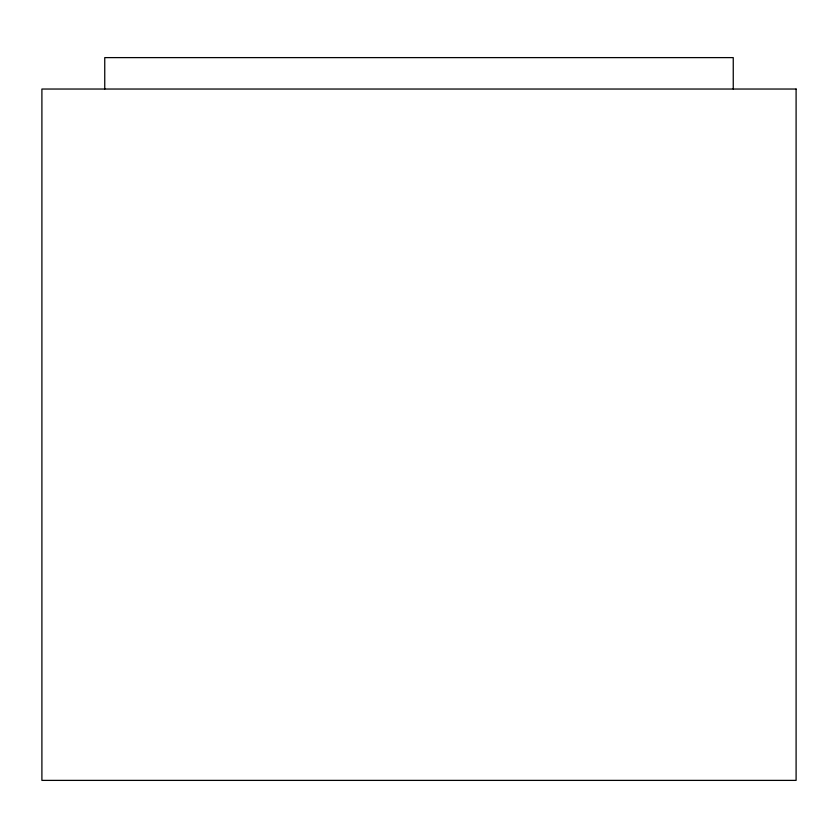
<?xml version="1.0" encoding="UTF-8"?>
<svg xmlns="http://www.w3.org/2000/svg" width="838" height="838" viewBox="0 0 838 838"><rect width="100%" height="100%" fill="white"/><g stroke="black" fill="none" stroke-linecap="round" stroke-linejoin="round"><path stroke-width="1.26" d="M733.25 89.038L733.25 57.613L104.75 57.613L104.75 89.038M796.1 89.038L41.9 89.038L41.9 780.388L796.1 780.388L796.1 89.038"/></g></svg>
